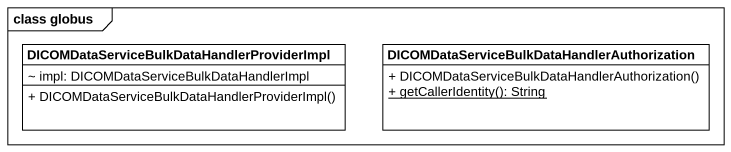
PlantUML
@startuml
mainframe class globus
hide circle
hide empty members
skinparam classAttributeIconSize 0
class "DICOMDataServiceBulkDataHandlerProviderImpl" as DICOMDataServiceBulkDataHand {
  ~ impl: DICOMDataServiceBulkDataHandlerImpl
  + DICOMDataServiceBulkDataHandlerProviderImpl()
}
class "DICOMDataServiceBulkDataHandlerAuthorization" as DICOMDataServiceBulkDataHand_2 {
  + DICOMDataServiceBulkDataHandlerAuthorization()
  {static} + getCallerIdentity(): String
}
@enduml
